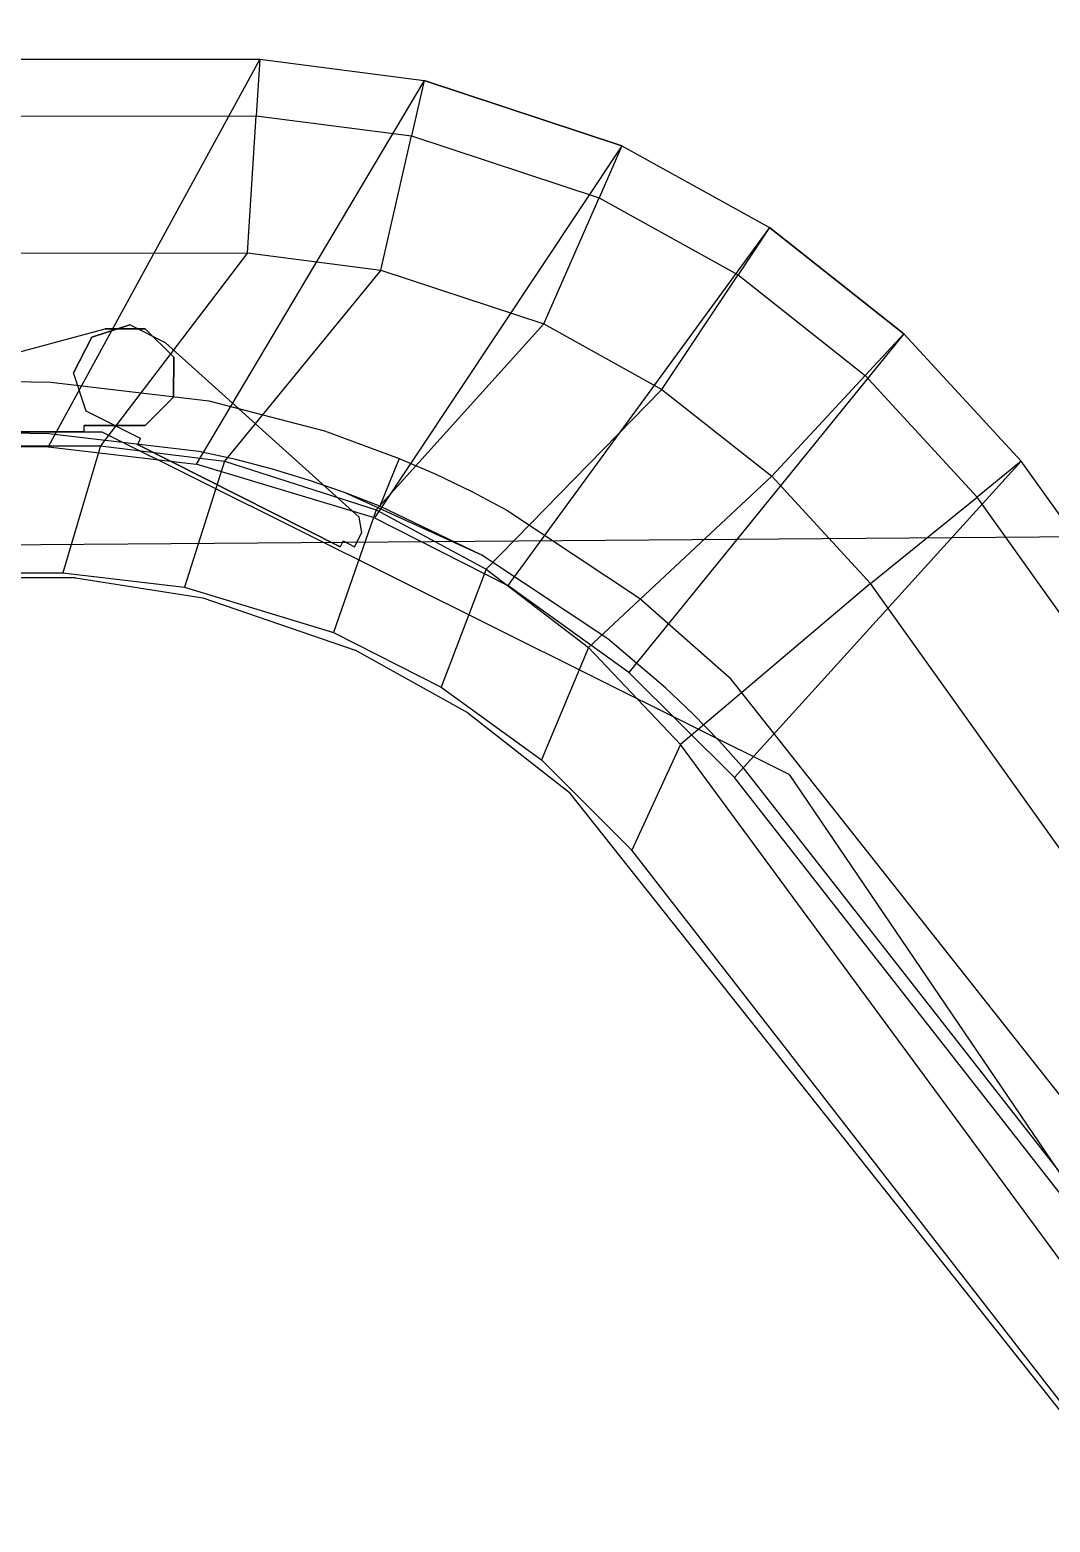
# Model space of a CAD drawing. Extents: x 11992 to 29481, y -6727 to 6811.
# Drawn here: x 19272.5 to 19351.5, y -3013.7 to -2898.2 of the extents above; entities that cross this region are included whole.
import ezdxf

# ---------------------------------------------------------------- set-up
doc = ezdxf.new("R2010")
doc.units = 0
doc.header["$MEASUREMENT"] = 0
doc.layers.get('0').update_dxf_attribs({"color": 8, "linetype": 'CONTINUOUS'})
doc.layers.add('zoylight 5回路', color=4, linetype='CONTINUOUS')

msp = doc.modelspace()

# ---------------------------------------------------------------- linework, layer by layer
for p, q in [((19290.31, -2900.44, -621.44), (18952.58, -2900.99, -621.44)), ((18952.58, -2900.99, -636.44), (19290.31, -2900.44, -636.44)), ((19290.31, -2900.44, -1059.44), (18952.58, -2900.99, -1059.44)), ((18952.58, -2900.99, -1074.44), (19290.31, -2900.44, -1074.44)), ((19290.31, -2900.44, -1497.44), (18952.58, -2900.99, -1497.44)), ((18952.58, -2900.99, -1512.44), (19290.31, -2900.44, -1512.44)), ((19290.31, -2900.44, -1935.44), (18952.58, -2900.99, -1935.44)), ((18952.58, -2900.99, -1950.44), (19290.31, -2900.44, -1950.44)), ((19290.31, -2900.44, -621.44), (19273.93, -2930.47, -621.44)), ((19290.31, -2900.44, -1059.44), (19273.93, -2930.47, -1059.44)), ((19290.31, -2900.44, -1497.44), (19273.93, -2930.47, -1497.44)), ((19290.31, -2900.44, -1935.44), (19273.93, -2930.47, -1935.44)), ((19290.31, -2900.44, -636.44), (19290.03, -2904.84, -647.04)), ((19290.31, -2900.44, -1074.44), (19290.03, -2904.84, -1085.04)), ((19290.31, -2900.44, -1512.44), (19290.03, -2904.84, -1523.04)), ((19290.31, -2900.44, -1950.44), (19290.03, -2904.84, -1961.04)), ((19290.31, -2900.44, -621.44), (19303.03, -2902.09, -621.44)), ((19290.31, -2900.44, -636.44), (19303.03, -2902.09, -636.44)), ((19290.31, -2900.44, -621.44), (19290.31, -2900.44, -636.44)), ((19290.31, -2900.44, -1059.44), (19303.03, -2902.09, -1059.44)), ((19290.31, -2900.44, -1074.44), (19303.03, -2902.09, -1074.44)), ((19290.31, -2900.44, -1059.44), (19290.31, -2900.44, -1074.44)), ((19290.31, -2900.44, -1497.44), (19303.03, -2902.09, -1497.44)), ((19290.31, -2900.44, -1512.44), (19303.03, -2902.09, -1512.44)), ((19290.31, -2900.44, -1497.44), (19290.31, -2900.44, -1512.44)), ((19290.31, -2900.44, -1935.44), (19303.03, -2902.09, -1935.44)), ((19290.31, -2900.44, -1950.44), (19303.03, -2902.09, -1950.44)), ((19290.31, -2900.44, -1935.44), (19290.31, -2900.44, -1950.44)), ((19303.03, -2902.09, -621.44), (19285.39, -2931.82, -621.44)), ((19303.03, -2902.09, -1059.44), (19285.39, -2931.82, -1059.44)), ((19303.03, -2902.09, -1497.44), (19285.39, -2931.82, -1497.44)), ((19303.03, -2902.09, -1935.44), (19285.39, -2931.82, -1935.44)), ((19303.03, -2902.09, -636.44), (19302.05, -2906.39, -647.04)), ((19303.03, -2902.09, -1074.44), (19302.05, -2906.39, -1085.04)), ((19303.03, -2902.09, -1512.44), (19302.05, -2906.39, -1523.04)), ((19303.03, -2902.09, -1950.44), (19302.05, -2906.39, -1961.04)), ((19318.35, -2907.15, -621.44), (19303.03, -2902.09, -621.44)), ((19303.03, -2902.09, -636.44), (19318.35, -2907.15, -636.44)), ((19303.03, -2902.09, -621.44), (19303.03, -2902.09, -636.44)), ((19318.35, -2907.15, -1059.44), (19303.03, -2902.09, -1059.44)), ((19303.03, -2902.09, -1074.44), (19318.35, -2907.15, -1074.44)), ((19303.03, -2902.09, -1059.44), (19303.03, -2902.09, -1074.44)), ((19318.35, -2907.15, -1497.44), (19303.03, -2902.09, -1497.44)), ((19303.03, -2902.09, -1512.44), (19318.35, -2907.15, -1512.44)), ((19303.03, -2902.09, -1497.44), (19303.03, -2902.09, -1512.44)), ((19318.35, -2907.15, -1935.44), (19303.03, -2902.09, -1935.44)), ((19303.03, -2902.09, -1950.44), (19318.35, -2907.15, -1950.44)), ((19303.03, -2902.09, -1935.44), (19303.03, -2902.09, -1950.44)), ((18953.01, -2905.38, -647.04), (19290.03, -2904.84, -647.04)), ((18953.01, -2905.38, -1085.04), (19290.03, -2904.84, -1085.04)), ((18953.01, -2905.38, -1523.04), (19290.03, -2904.84, -1523.04)), ((18953.01, -2905.38, -1961.04), (19290.03, -2904.84, -1961.04)), ((19289.35, -2915.45, -651.44), (19290.03, -2904.84, -647.04)), ((19289.35, -2915.45, -1089.44), (19290.03, -2904.84, -1085.04)), ((19289.35, -2915.45, -1527.44), (19290.03, -2904.84, -1523.04)), ((19289.35, -2915.45, -1965.44), (19290.03, -2904.84, -1961.04)), ((19290.03, -2904.84, -647.04), (19302.05, -2906.39, -647.04)), ((19290.03, -2904.84, -1085.04), (19302.05, -2906.39, -1085.04)), ((19290.03, -2904.84, -1523.04), (19302.05, -2906.39, -1523.04)), ((19290.03, -2904.84, -1961.04), (19302.05, -2906.39, -1961.04)), ((19299.68, -2916.78, -651.44), (19302.05, -2906.39, -647.04)), ((19299.68, -2916.78, -1089.44), (19302.05, -2906.39, -1085.04)), ((19299.68, -2916.78, -1527.44), (19302.05, -2906.39, -1523.04)), ((19299.68, -2916.78, -1965.44), (19302.05, -2906.39, -1961.04)), ((19302.05, -2906.39, -647.04), (19316.58, -2911.19, -647.04)), ((19302.05, -2906.39, -1085.04), (19316.58, -2911.19, -1085.04)), ((19302.05, -2906.39, -1523.04), (19316.58, -2911.19, -1523.04)), ((19302.05, -2906.39, -1961.04), (19316.58, -2911.19, -1961.04)), ((19318.35, -2907.15, -621.44), (19299.2, -2935.98, -621.44)), ((19318.35, -2907.15, -1059.44), (19299.2, -2935.98, -1059.44)), ((19318.35, -2907.15, -1497.44), (19299.2, -2935.98, -1497.44)), ((19318.35, -2907.15, -1935.44), (19299.2, -2935.98, -1935.44)), ((19318.35, -2907.15, -636.44), (19316.58, -2911.19, -647.04)), ((19318.35, -2907.15, -1074.44), (19316.58, -2911.19, -1085.04)), ((19318.35, -2907.15, -1512.44), (19316.58, -2911.19, -1523.04)), ((19318.35, -2907.15, -1950.44), (19316.58, -2911.19, -1961.04)), ((19318.35, -2907.15, -621.44), (19329.78, -2913.49, -621.44)), ((19318.35, -2907.15, -636.44), (19329.78, -2913.49, -636.44)), ((19318.35, -2907.15, -621.44), (19318.35, -2907.15, -636.44)), ((19318.35, -2907.15, -1059.44), (19329.78, -2913.49, -1059.44)), ((19318.35, -2907.15, -1074.44), (19329.78, -2913.49, -1074.44)), ((19318.35, -2907.15, -1059.44), (19318.35, -2907.15, -1074.44)), ((19318.35, -2907.15, -1497.44), (19329.78, -2913.49, -1497.44)), ((19318.35, -2907.15, -1512.44), (19329.78, -2913.49, -1512.44)), ((19318.35, -2907.15, -1497.44), (19318.35, -2907.15, -1512.44)), ((19318.35, -2907.15, -1935.44), (19329.78, -2913.49, -1935.44)), ((19318.35, -2907.15, -1950.44), (19329.78, -2913.49, -1950.44)), ((19318.35, -2907.15, -1935.44), (19318.35, -2907.15, -1950.44)), ((19312.31, -2920.95, -651.44), (19316.58, -2911.19, -647.04)), ((19312.31, -2920.95, -1089.44), (19316.58, -2911.19, -1085.04)), ((19312.31, -2920.95, -1527.44), (19316.58, -2911.19, -1523.04)), ((19312.31, -2920.95, -1965.44), (19316.58, -2911.19, -1961.04)), ((19316.58, -2911.19, -647.04), (19327.34, -2917.16, -647.04)), ((19316.58, -2911.19, -1085.04), (19327.34, -2917.16, -1085.04)), ((19316.58, -2911.19, -1523.04), (19327.34, -2917.16, -1523.04)), ((19316.58, -2911.19, -1961.04), (19327.34, -2917.16, -1961.04)), ((19329.78, -2913.49, -621.44), (19309.51, -2941.2, -621.44)), ((19329.78, -2913.49, -1059.44), (19309.51, -2941.2, -1059.44)), ((19329.78, -2913.49, -1497.44), (19309.51, -2941.2, -1497.44)), ((19329.78, -2913.49, -1935.44), (19309.51, -2941.2, -1935.44)), ((19329.78, -2913.49, -636.44), (19327.34, -2917.16, -647.04)), ((19329.78, -2913.49, -1074.44), (19327.34, -2917.16, -1085.04)), ((19329.78, -2913.49, -1512.44), (19327.34, -2917.16, -1523.04)), ((19329.78, -2913.49, -1950.44), (19327.34, -2917.16, -1961.04)), ((19340.17, -2921.71, -621.44), (19329.78, -2913.49, -621.44)), ((19329.78, -2913.49, -636.44), (19340.17, -2921.71, -636.44)), ((19329.78, -2913.49, -621.44), (19329.78, -2913.49, -636.44)), ((19340.17, -2921.71, -1059.44), (19329.78, -2913.49, -1059.44)), ((19329.78, -2913.49, -1074.44), (19340.17, -2921.71, -1074.44)), ((19329.78, -2913.49, -1059.44), (19329.78, -2913.49, -1074.44)), ((19340.17, -2921.71, -1497.44), (19329.78, -2913.49, -1497.44)), ((19329.78, -2913.49, -1512.44), (19340.17, -2921.71, -1512.44)), ((19329.78, -2913.49, -1497.44), (19329.78, -2913.49, -1512.44)), ((19340.17, -2921.71, -1935.44), (19329.78, -2913.49, -1935.44)), ((19329.78, -2913.49, -1950.44), (19340.17, -2921.71, -1950.44)), ((19329.78, -2913.49, -1935.44), (19329.78, -2913.49, -1950.44)), ((18954.04, -2915.99, -651.44), (19289.35, -2915.45, -651.44)), ((18954.04, -2915.99, -1089.44), (19289.35, -2915.45, -1089.44)), ((18954.04, -2915.99, -1527.44), (19289.35, -2915.45, -1527.44)), ((18954.04, -2915.99, -1965.44), (19289.35, -2915.45, -1965.44)), ((19289.35, -2915.45, -651.44), (19277.97, -2930.38, -651.44)), ((19289.35, -2915.45, -1089.44), (19277.97, -2930.38, -1089.44)), ((19289.35, -2915.45, -1527.44), (19277.97, -2930.38, -1527.44)), ((19289.35, -2915.45, -1965.44), (19277.97, -2930.38, -1965.44)), ((19289.35, -2915.45, -651.44), (19299.68, -2916.78, -651.44)), ((19289.35, -2915.45, -1089.44), (19299.68, -2916.78, -1089.44)), ((19289.35, -2915.45, -1527.44), (19299.68, -2916.78, -1527.44)), ((19289.35, -2915.45, -1965.44), (19299.68, -2916.78, -1965.44)), ((19299.68, -2916.78, -651.44), (19287.58, -2931.59, -651.44)), ((19299.68, -2916.78, -1089.44), (19287.58, -2931.59, -1089.44)), ((19299.68, -2916.78, -1527.44), (19287.58, -2931.59, -1527.44)), ((19299.68, -2916.78, -1965.44), (19287.58, -2931.59, -1965.44)), ((19299.68, -2916.78, -651.44), (19312.31, -2920.95, -651.44)), ((19299.68, -2916.78, -1089.44), (19312.31, -2920.95, -1089.44)), ((19299.68, -2916.78, -1527.44), (19312.31, -2920.95, -1527.44)), ((19299.68, -2916.78, -1965.44), (19312.31, -2920.95, -1965.44)), ((19321.44, -2926.02, -651.44), (19327.34, -2917.16, -647.04)), ((19321.44, -2926.02, -1089.44), (19327.34, -2917.16, -1085.04)), ((19321.44, -2926.02, -1527.44), (19327.34, -2917.16, -1523.04)), ((19321.44, -2926.02, -1965.44), (19327.34, -2917.16, -1961.04)), ((19327.34, -2917.16, -647.04), (19337.18, -2924.94, -647.04)), ((19327.34, -2917.16, -1085.04), (19337.18, -2924.94, -1085.04)), ((19327.34, -2917.16, -1523.04), (19337.18, -2924.94, -1523.04)), ((19327.34, -2917.16, -1961.04), (19337.18, -2924.94, -1961.04)), ((21679.61, -2919.41, 329.57), (19099.61, -2939.41, 329.57)), ((21679.61, -2919.41, -40.43), (19099.61, -2939.41, -40.43)), ((19258.87, -2926.59, -1590.54), (19278.34, -2921.32, -1590.54)), ((19258.87, -2926.59, -1570.54), (19278.34, -2921.32, -1570.54)), ((19258.87, -2926.59, -1912.04), (19278.34, -2921.32, -1912.04)), ((19258.87, -2926.59, -1892.04), (19278.34, -2921.32, -1892.04)), ((19277.29, -2921.98, -1550.41), (19280.24, -2921.01, -1550.41)), ((19280.24, -2921.01, -1570.41), (19277.29, -2921.98, -1570.41)), ((19277.29, -2921.98, -1871.91), (19280.24, -2921.01, -1871.91)), ((19280.24, -2921.01, -1891.91), (19277.29, -2921.98, -1891.91)), ((19278.34, -2921.32, -1590.54), (19281.44, -2921.32, -1590.54)), ((19281.44, -2921.32, -1570.54), (19278.34, -2921.32, -1570.54)), ((19278.34, -2921.32, -1590.54), (19278.34, -2921.32, -1570.54)), ((19278.34, -2921.32, -1912.04), (19281.44, -2921.32, -1912.04)), ((19281.44, -2921.32, -1892.04), (19278.34, -2921.32, -1892.04)), ((19278.34, -2921.32, -1912.04), (19278.34, -2921.32, -1892.04)), ((19283.01, -2922.41, -1550.41), (19280.24, -2921.01, -1550.41)), ((19283.01, -2922.41, -1570.41), (19280.24, -2921.01, -1570.41)), ((19280.24, -2921.01, -1550.41), (19280.24, -2921.01, -1570.41)), ((19283.01, -2922.41, -1871.91), (19280.24, -2921.01, -1871.91)), ((19283.01, -2922.41, -1891.91), (19280.24, -2921.01, -1891.91)), ((19280.24, -2921.01, -1871.91), (19280.24, -2921.01, -1891.91)), ((19283.64, -2923.52, -1590.54), (19281.44, -2921.32, -1590.54)), ((19283.64, -2923.52, -1570.54), (19281.44, -2921.32, -1570.54)), ((19281.44, -2921.32, -1590.54), (19281.44, -2921.32, -1570.54)), ((19283.64, -2923.52, -1912.04), (19281.44, -2921.32, -1912.04)), ((19283.64, -2923.52, -1892.04), (19281.44, -2921.32, -1892.04)), ((19281.44, -2921.32, -1912.04), (19281.44, -2921.32, -1892.04)), ((19312.31, -2920.95, -651.44), (19299.33, -2935.35, -651.44)), ((19312.31, -2920.95, -1089.44), (19299.33, -2935.35, -1089.44)), ((19312.31, -2920.95, -1527.44), (19299.33, -2935.35, -1527.44)), ((19312.31, -2920.95, -1965.44), (19299.33, -2935.35, -1965.44)), ((19312.31, -2920.95, -651.44), (19321.44, -2926.02, -651.44)), ((19312.31, -2920.95, -1089.44), (19321.44, -2926.02, -1089.44)), ((19312.31, -2920.95, -1527.44), (19321.44, -2926.02, -1527.44)), ((19312.31, -2920.95, -1965.44), (19321.44, -2926.02, -1965.44)), ((19277.29, -2921.98, -1550.41), (19275.89, -2924.75, -1550.41)), ((19275.89, -2924.75, -1570.41), (19277.29, -2921.98, -1570.41)), ((19277.29, -2921.98, -1871.91), (19275.89, -2924.75, -1871.91)), ((19275.89, -2924.75, -1891.91), (19277.29, -2921.98, -1891.91)), ((19277.29, -2921.98, -1550.41), (19277.29, -2921.98, -1570.41)), ((19277.29, -2921.98, -1871.91), (19277.29, -2921.98, -1891.91)), ((19297.99, -2935.92, -1550.41), (19283.01, -2922.41, -1550.41)), ((19283.01, -2922.41, -1570.41), (19297.99, -2935.92, -1570.41)), ((19283.01, -2922.41, -1550.41), (19283.01, -2922.41, -1570.41)), ((19297.99, -2935.92, -1871.91), (19283.01, -2922.41, -1871.91)), ((19283.01, -2922.41, -1891.91), (19297.99, -2935.92, -1891.91)), ((19283.01, -2922.41, -1871.91), (19283.01, -2922.41, -1891.91)), ((19340.17, -2921.71, -621.44), (19318.87, -2947.95, -621.44)), ((19340.17, -2921.71, -1059.44), (19318.87, -2947.95, -1059.44)), ((19340.17, -2921.71, -1497.44), (19318.87, -2947.95, -1497.44)), ((19340.17, -2921.71, -1935.44), (19318.87, -2947.95, -1935.44)), ((19340.17, -2921.71, -636.44), (19337.18, -2924.94, -647.04)), ((19340.17, -2921.71, -1074.44), (19337.18, -2924.94, -1085.04)), ((19340.17, -2921.71, -1512.44), (19337.18, -2924.94, -1523.04)), ((19340.17, -2921.71, -1950.44), (19337.18, -2924.94, -1961.04)), ((19340.17, -2921.71, -621.44), (19349.27, -2931.59, -621.44)), ((19340.17, -2921.71, -636.44), (19349.27, -2931.59, -636.44)), ((19340.17, -2921.71, -621.44), (19340.17, -2921.71, -636.44)), ((19340.17, -2921.71, -1059.44), (19349.27, -2931.59, -1059.44)), ((19340.17, -2921.71, -1074.44), (19349.27, -2931.59, -1074.44)), ((19340.17, -2921.71, -1059.44), (19340.17, -2921.71, -1074.44)), ((19340.17, -2921.71, -1497.44), (19349.27, -2931.59, -1497.44)), ((19340.17, -2921.71, -1512.44), (19349.27, -2931.59, -1512.44)), ((19340.17, -2921.71, -1497.44), (19340.17, -2921.71, -1512.44)), ((19340.17, -2921.71, -1935.44), (19349.27, -2931.59, -1935.44)), ((19340.17, -2921.71, -1950.44), (19349.27, -2931.59, -1950.44)), ((19340.17, -2921.71, -1935.44), (19340.17, -2921.71, -1950.44)), ((19283.64, -2923.52, -1590.54), (19283.63, -2926.63, -1590.54)), ((19283.63, -2926.63, -1570.54), (19283.64, -2923.52, -1570.54)), ((19283.64, -2923.52, -1912.04), (19283.63, -2926.63, -1912.04)), ((19283.63, -2926.63, -1892.04), (19283.64, -2923.52, -1892.04)), ((19283.64, -2923.52, -1590.54), (19283.64, -2923.52, -1570.54)), ((19283.64, -2923.52, -1912.04), (19283.64, -2923.52, -1892.04)), ((19276.86, -2927.7, -1550.41), (19275.89, -2924.75, -1550.41)), ((19276.86, -2927.7, -1570.41), (19275.89, -2924.75, -1570.41)), ((19275.89, -2924.75, -1550.41), (19275.89, -2924.75, -1570.41)), ((19276.86, -2927.7, -1871.91), (19275.89, -2924.75, -1871.91)), ((19276.86, -2927.7, -1891.91), (19275.89, -2924.75, -1891.91)), ((19275.89, -2924.75, -1871.91), (19275.89, -2924.75, -1891.91)), ((19329.94, -2932.74, -651.44), (19337.18, -2924.94, -647.04)), ((19329.94, -2932.74, -1089.44), (19337.18, -2924.94, -1085.04)), ((19329.94, -2932.74, -1527.44), (19337.18, -2924.94, -1523.04)), ((19329.94, -2932.74, -1965.44), (19337.18, -2924.94, -1961.04)), ((19337.18, -2924.94, -647.04), (19345.85, -2934.37, -647.04)), ((19337.18, -2924.94, -1085.04), (19345.85, -2934.37, -1085.04)), ((19337.18, -2924.94, -1523.04), (19345.85, -2934.37, -1523.04)), ((19337.18, -2924.94, -1961.04), (19345.85, -2934.37, -1961.04)), ((19271.08, -2925.41, -502.43), (19274.12, -2925.47, -502.43)), ((19271.08, -2925.41, -506.43), (19274.12, -2925.47, -506.43)), ((19271.08, -2925.41, -940.43), (19274.12, -2925.47, -940.43)), ((19271.08, -2925.41, -944.43), (19274.12, -2925.47, -944.43)), ((19271.08, -2925.41, -1378.43), (19274.12, -2925.47, -1378.43)), ((19271.08, -2925.41, -1382.43), (19274.12, -2925.47, -1382.43)), ((19274.12, -2925.47, -502.43), (19274.12, -2925.47, -506.43)), ((19274.12, -2925.47, -502.43), (19286.37, -2926.91, -502.43)), ((19274.12, -2925.47, -506.43), (19286.37, -2926.91, -506.43)), ((19274.12, -2925.47, -940.43), (19274.12, -2925.47, -944.43)), ((19274.12, -2925.47, -940.43), (19286.37, -2926.91, -940.43)), ((19274.12, -2925.47, -944.43), (19286.37, -2926.91, -944.43)), ((19274.12, -2925.47, -1378.43), (19274.12, -2925.47, -1382.43)), ((19274.12, -2925.47, -1378.43), (19286.37, -2926.91, -1378.43)), ((19274.12, -2925.47, -1382.43), (19286.37, -2926.91, -1382.43)), ((19321.44, -2926.02, -651.44), (19307.83, -2939.93, -651.44)), ((19321.44, -2926.02, -1089.44), (19307.83, -2939.93, -1089.44)), ((19321.44, -2926.02, -1527.44), (19307.83, -2939.93, -1527.44)), ((19321.44, -2926.02, -1965.44), (19307.83, -2939.93, -1965.44)), ((19321.44, -2926.02, -651.44), (19329.94, -2932.74, -651.44)), ((19321.44, -2926.02, -1089.44), (19329.94, -2932.74, -1089.44)), ((19321.44, -2926.02, -1527.44), (19329.94, -2932.74, -1527.44)), ((19321.44, -2926.02, -1965.44), (19329.94, -2932.74, -1965.44)), ((19281.44, -2928.82, -1590.54), (19283.63, -2926.63, -1590.54)), ((19281.44, -2928.82, -1570.54), (19283.63, -2926.63, -1570.54)), ((19281.44, -2928.82, -1912.04), (19283.63, -2926.63, -1912.04)), ((19281.44, -2928.82, -1892.04), (19283.63, -2926.63, -1892.04)), ((19283.63, -2926.63, -1590.54), (19283.63, -2926.63, -1570.54)), ((19283.63, -2926.63, -1912.04), (19283.63, -2926.63, -1892.04)), ((19286.37, -2926.91, -502.43), (19286.37, -2926.91, -506.43)), ((19286.37, -2926.91, -502.43), (19295.32, -2929.23, -502.43)), ((19286.37, -2926.91, -506.43), (19295.32, -2929.23, -506.43)), ((19286.37, -2926.91, -940.43), (19286.37, -2926.91, -944.43)), ((19286.37, -2926.91, -940.43), (19295.32, -2929.23, -940.43)), ((19286.37, -2926.91, -944.43), (19295.32, -2929.23, -944.43)), ((19286.37, -2926.91, -1378.43), (19286.37, -2926.91, -1382.43)), ((19286.37, -2926.91, -1378.43), (19295.32, -2929.23, -1378.43)), ((19286.37, -2926.91, -1382.43), (19295.32, -2929.23, -1382.43)), ((19281.07, -2929.83, -1550.41), (19276.86, -2927.7, -1550.41)), ((19281.07, -2929.83, -1570.41), (19276.86, -2927.7, -1570.41)), ((19276.86, -2927.7, -1550.41), (19276.86, -2927.7, -1570.41)), ((19281.07, -2929.83, -1871.91), (19276.86, -2927.7, -1871.91)), ((19281.07, -2929.83, -1891.91), (19276.86, -2927.7, -1891.91)), ((19276.86, -2927.7, -1871.91), (19276.86, -2927.7, -1891.91)), ((19278.11, -2929.33, -1527.86), (18971.58, -2929.33, -1527.86)), ((19278.11, -2929.33, -1934.86), (18971.58, -2929.33, -1934.86)), ((19276.71, -2929.31, -1590.54), (19259.14, -2929.29, -1590.54)), ((19259.14, -2929.29, -1570.54), (19276.71, -2929.31, -1570.54)), ((19276.71, -2929.31, -1912.04), (19259.14, -2929.29, -1912.04)), ((19259.14, -2929.29, -1892.04), (19276.71, -2929.31, -1892.04)), ((19273.97, -2929.47, -502.43), (19271.04, -2929.41, -502.43)), ((19273.97, -2929.47, -506.43), (19271.04, -2929.41, -506.43)), ((19273.97, -2929.47, -940.43), (19271.04, -2929.41, -940.43)), ((19273.97, -2929.47, -944.43), (19271.04, -2929.41, -944.43)), ((19273.97, -2929.47, -1378.43), (19271.04, -2929.41, -1378.43)), ((19273.97, -2929.47, -1382.43), (19271.04, -2929.41, -1382.43)), ((19273.97, -2929.47, -502.43), (19273.97, -2929.47, -506.43)), ((19285.59, -2930.84, -502.43), (19273.97, -2929.47, -502.43)), ((19285.59, -2930.84, -506.43), (19273.97, -2929.47, -506.43)), ((19273.97, -2929.47, -940.43), (19273.97, -2929.47, -944.43)), ((19285.59, -2930.84, -940.43), (19273.97, -2929.47, -940.43)), ((19285.59, -2930.84, -944.43), (19273.97, -2929.47, -944.43)), ((19273.97, -2929.47, -1378.43), (19273.97, -2929.47, -1382.43)), ((19285.59, -2930.84, -1378.43), (19273.97, -2929.47, -1378.43)), ((19285.59, -2930.84, -1382.43), (19273.97, -2929.47, -1382.43)), ((19276.71, -2929.31, -1590.54), (19276.71, -2928.81, -1590.54)), ((19276.71, -2928.81, -1590.54), (19281.44, -2928.82, -1590.54)), ((19276.71, -2929.31, -1570.54), (19276.71, -2928.81, -1570.54)), ((19281.44, -2928.82, -1570.54), (19276.71, -2928.81, -1570.54)), ((19276.71, -2928.81, -1590.54), (19276.71, -2928.81, -1570.54)), ((19276.71, -2929.31, -1912.04), (19276.71, -2928.81, -1912.04)), ((19276.71, -2928.81, -1912.04), (19281.44, -2928.82, -1912.04)), ((19276.71, -2929.31, -1892.04), (19276.71, -2928.81, -1892.04)), ((19281.44, -2928.82, -1892.04), (19276.71, -2928.81, -1892.04)), ((19276.71, -2928.81, -1912.04), (19276.71, -2928.81, -1892.04)), ((19276.71, -2929.31, -1590.54), (19276.71, -2929.31, -1570.54)), ((19276.71, -2929.31, -1912.04), (19276.71, -2929.31, -1892.04)), ((19278.11, -2929.33, -1527.86), (19278.11, -2929.33, -1934.86)), ((19331.3, -2955.84, -1527.86), (19278.11, -2929.33, -1527.86)), ((19331.3, -2955.84, -1934.86), (19278.11, -2929.33, -1934.86)), ((19281.44, -2928.82, -1590.54), (19281.44, -2928.82, -1570.54)), ((19281.44, -2928.82, -1912.04), (19281.44, -2928.82, -1892.04)), ((19295.32, -2929.23, -502.43), (19295.32, -2929.23, -506.43)), ((19295.32, -2929.23, -502.43), (19301.11, -2931.36, -502.43)), ((19295.32, -2929.23, -506.43), (19301.11, -2931.36, -506.43)), ((19295.32, -2929.23, -940.43), (19295.32, -2929.23, -944.43)), ((19295.32, -2929.23, -940.43), (19301.11, -2931.36, -940.43)), ((19295.32, -2929.23, -944.43), (19301.11, -2931.36, -944.43)), ((19295.32, -2929.23, -1378.43), (19295.32, -2929.23, -1382.43)), ((19295.32, -2929.23, -1378.43), (19301.11, -2931.36, -1378.43)), ((19295.32, -2929.23, -1382.43), (19301.11, -2931.36, -1382.43)), ((18965.81, -2930.87, -651.44), (19277.97, -2930.38, -651.44)), ((18965.81, -2930.87, -1089.44), (19277.97, -2930.38, -1089.44)), ((18965.81, -2930.87, -1527.44), (19277.97, -2930.38, -1527.44)), ((18965.81, -2930.87, -1965.44), (19277.97, -2930.38, -1965.44)), ((19273.93, -2930.47, -621.44), (18969.56, -2930.92, -621.44)), ((19273.93, -2930.47, -621.44), (18969.56, -2930.92, -621.44)), ((19273.93, -2930.47, -1059.44), (18969.56, -2930.92, -1059.44)), ((19273.93, -2930.47, -1059.44), (18969.56, -2930.92, -1059.44)), ((19273.93, -2930.47, -1497.44), (18969.56, -2930.92, -1497.44)), ((19273.93, -2930.47, -1497.44), (18969.56, -2930.92, -1497.44)), ((19273.93, -2930.47, -1935.44), (18969.56, -2930.92, -1935.44)), ((19273.93, -2930.47, -1935.44), (18969.56, -2930.92, -1935.44)), ((19273.93, -2930.47, -621.44), (19285.39, -2931.82, -621.44)), ((19273.93, -2930.47, -621.44), (19285.39, -2931.82, -621.44)), ((19273.93, -2930.47, -1059.44), (19285.39, -2931.82, -1059.44)), ((19273.93, -2930.47, -1059.44), (19285.39, -2931.82, -1059.44)), ((19273.93, -2930.47, -1497.44), (19285.39, -2931.82, -1497.44)), ((19273.93, -2930.47, -1497.44), (19285.39, -2931.82, -1497.44)), ((19273.93, -2930.47, -1935.44), (19285.39, -2931.82, -1935.44)), ((19273.93, -2930.47, -1935.44), (19285.39, -2931.82, -1935.44)), ((19277.97, -2930.38, -651.44), (19275.05, -2940.22, -634.44)), ((19277.97, -2930.38, -1089.44), (19275.05, -2940.22, -1072.44)), ((19277.97, -2930.38, -1527.44), (19275.05, -2940.22, -1510.44)), ((19277.97, -2930.38, -1965.44), (19275.05, -2940.22, -1948.44)), ((19277.97, -2930.38, -651.44), (19287.58, -2931.59, -651.44)), ((19277.97, -2930.38, -1089.44), (19287.58, -2931.59, -1089.44)), ((19277.97, -2930.38, -1527.44), (19287.58, -2931.59, -1527.44)), ((19277.97, -2930.38, -1965.44), (19287.58, -2931.59, -1965.44)), ((19280.84, -2930.28, -1550.41), (19281.07, -2929.83, -1550.41)), ((19281.07, -2929.83, -1570.41), (19280.84, -2930.28, -1570.41)), ((19280.84, -2930.28, -1871.91), (19281.07, -2929.83, -1871.91)), ((19281.07, -2929.83, -1891.91), (19280.84, -2930.28, -1891.91)), ((19280.84, -2930.28, -1550.41), (19296.53, -2938.21, -1550.41)), ((19296.53, -2938.21, -1570.41), (19280.84, -2930.28, -1570.41)), ((19280.84, -2930.28, -1550.41), (19280.84, -2930.28, -1570.41)), ((19280.84, -2930.28, -1871.91), (19296.53, -2938.21, -1871.91)), ((19296.53, -2938.21, -1891.91), (19280.84, -2930.28, -1891.91)), ((19280.84, -2930.28, -1871.91), (19280.84, -2930.28, -1891.91)), ((19281.07, -2929.83, -1550.41), (19281.07, -2929.83, -1570.41)), ((19281.07, -2929.83, -1871.91), (19281.07, -2929.83, -1891.91)), ((19287.58, -2931.59, -651.44), (19284.49, -2941.34, -634.44)), ((19287.58, -2931.59, -1089.44), (19284.49, -2941.34, -1072.44)), ((19287.58, -2931.59, -1527.44), (19284.49, -2941.34, -1510.44)), ((19287.58, -2931.59, -1965.44), (19284.49, -2941.34, -1948.44)), ((19299.2, -2935.98, -621.44), (19285.39, -2931.82, -621.44)), ((19299.2, -2935.98, -1059.44), (19285.39, -2931.82, -1059.44)), ((19299.2, -2935.98, -1497.44), (19285.39, -2931.82, -1497.44)), ((19299.2, -2935.98, -1935.44), (19285.39, -2931.82, -1935.44)), ((19299.2, -2935.98, -1935.44), (19285.39, -2931.82, -1935.44)), ((19299.2, -2935.98, -621.44), (19285.39, -2931.82, -621.44)), ((19299.2, -2935.98, -1059.44), (19285.39, -2931.82, -1059.44)), ((19299.2, -2935.98, -1497.44), (19285.39, -2931.82, -1497.44)), ((19285.59, -2930.84, -502.43), (19285.59, -2930.84, -506.43)), ((19288.45, -2931.46, -502.43), (19285.59, -2930.84, -502.43)), ((19288.45, -2931.46, -506.43), (19285.59, -2930.84, -506.43)), ((19285.59, -2930.84, -940.43), (19285.59, -2930.84, -944.43)), ((19288.45, -2931.46, -940.43), (19285.59, -2930.84, -940.43)), ((19288.45, -2931.46, -944.43), (19285.59, -2930.84, -944.43)), ((19285.59, -2930.84, -1378.43), (19285.59, -2930.84, -1382.43)), ((19288.45, -2931.46, -1378.43), (19285.59, -2930.84, -1378.43)), ((19288.45, -2931.46, -1382.43), (19285.59, -2930.84, -1382.43)), ((19287.58, -2931.59, -651.44), (19299.33, -2935.35, -651.44)), ((19287.58, -2931.59, -1089.44), (19299.33, -2935.35, -1089.44)), ((19287.58, -2931.59, -1527.44), (19299.33, -2935.35, -1527.44)), ((19287.58, -2931.59, -1965.44), (19299.33, -2935.35, -1965.44)), ((19291.28, -2932.2, -502.43), (19288.45, -2931.46, -502.43)), ((19291.28, -2932.2, -506.43), (19288.45, -2931.46, -506.43)), ((19291.28, -2932.2, -940.43), (19288.45, -2931.46, -940.43)), ((19291.28, -2932.2, -944.43), (19288.45, -2931.46, -944.43)), ((19291.28, -2932.2, -1378.43), (19288.45, -2931.46, -1378.43)), ((19291.28, -2932.2, -1382.43), (19288.45, -2931.46, -1382.43)), ((19301.11, -2931.36, -506.43), (19299.59, -2935.06, -506.43)), ((19301.11, -2931.36, -944.43), (19299.59, -2935.06, -944.43)), ((19301.11, -2931.36, -1382.43), (19299.59, -2935.06, -1382.43)), ((19301.11, -2931.36, -502.43), (19301.11, -2931.36, -506.43)), ((19301.11, -2931.36, -502.43), (19303.94, -2932.59, -502.43)), ((19301.11, -2931.36, -506.43), (19303.94, -2932.59, -506.43)), ((19301.11, -2931.36, -940.43), (19301.11, -2931.36, -944.43)), ((19301.11, -2931.36, -940.43), (19303.94, -2932.59, -940.43)), ((19301.11, -2931.36, -944.43), (19303.94, -2932.59, -944.43)), ((19301.11, -2931.36, -1378.43), (19301.11, -2931.36, -1382.43)), ((19301.11, -2931.36, -1378.43), (19303.94, -2932.59, -1378.43)), ((19301.11, -2931.36, -1382.43), (19303.94, -2932.59, -1382.43)), ((19349.27, -2931.59, -621.44), (19327.07, -2956.08, -621.44)), ((19349.27, -2931.59, -1059.44), (19327.07, -2956.08, -1059.44)), ((19349.27, -2931.59, -1497.44), (19327.07, -2956.08, -1497.44)), ((19349.27, -2931.59, -1935.44), (19327.07, -2956.08, -1935.44)), ((19349.27, -2931.59, -636.44), (19345.85, -2934.37, -647.04)), ((19349.27, -2931.59, -1074.44), (19345.85, -2934.37, -1085.04)), ((19349.27, -2931.59, -1512.44), (19345.85, -2934.37, -1523.04)), ((19349.27, -2931.59, -1950.44), (19345.85, -2934.37, -1961.04)), ((19422.38, -3034.06, -621.44), (19349.27, -2931.59, -621.44)), ((19422.38, -3034.06, -636.44), (19349.27, -2931.59, -636.44)), ((19349.27, -2931.59, -621.44), (19349.27, -2931.59, -636.44)), ((19422.38, -3034.06, -1059.44), (19349.27, -2931.59, -1059.44)), ((19422.38, -3034.06, -1074.44), (19349.27, -2931.59, -1074.44)), ((19349.27, -2931.59, -1059.44), (19349.27, -2931.59, -1074.44)), ((19422.38, -3034.06, -1497.44), (19349.27, -2931.59, -1497.44)), ((19422.38, -3034.06, -1512.44), (19349.27, -2931.59, -1512.44)), ((19349.27, -2931.59, -1497.44), (19349.27, -2931.59, -1512.44)), ((19422.38, -3034.06, -1935.44), (19349.27, -2931.59, -1935.44)), ((19422.38, -3034.06, -1950.44), (19349.27, -2931.59, -1950.44)), ((19349.27, -2931.59, -1935.44), (19349.27, -2931.59, -1950.44)), ((19294.09, -2933.04, -502.43), (19291.28, -2932.2, -502.43)), ((19294.09, -2933.04, -506.43), (19291.28, -2932.2, -506.43)), ((19294.09, -2933.04, -940.43), (19291.28, -2932.2, -940.43)), ((19294.09, -2933.04, -944.43), (19291.28, -2932.2, -944.43)), ((19294.09, -2933.04, -1378.43), (19291.28, -2932.2, -1378.43)), ((19294.09, -2933.04, -1382.43), (19291.28, -2932.2, -1382.43)), ((19303.94, -2932.59, -502.43), (19306.72, -2933.93, -502.43)), ((19303.94, -2932.59, -506.43), (19306.72, -2933.93, -506.43)), ((19303.94, -2932.59, -940.43), (19306.72, -2933.93, -940.43)), ((19303.94, -2932.59, -944.43), (19306.72, -2933.93, -944.43)), ((19303.94, -2932.59, -1378.43), (19306.72, -2933.93, -1378.43)), ((19303.94, -2932.59, -1382.43), (19306.72, -2933.93, -1382.43)), ((19329.94, -2932.74, -651.44), (19315.75, -2946, -651.44)), ((19329.94, -2932.74, -1089.44), (19315.75, -2946, -1089.44)), ((19329.94, -2932.74, -1527.44), (19315.75, -2946, -1527.44)), ((19329.94, -2932.74, -1965.44), (19315.75, -2946, -1965.44)), ((19329.94, -2932.74, -651.44), (19337.6, -2941.06, -651.44)), ((19329.94, -2932.74, -1089.44), (19337.6, -2941.06, -1089.44)), ((19329.94, -2932.74, -1527.44), (19337.6, -2941.06, -1527.44)), ((19329.94, -2932.74, -1965.44), (19337.6, -2941.06, -1965.44)), ((19296.86, -2934, -502.43), (19294.09, -2933.04, -502.43)), ((19296.86, -2934, -506.43), (19294.09, -2933.04, -506.43)), ((19296.86, -2934, -940.43), (19294.09, -2933.04, -940.43)), ((19296.86, -2934, -944.43), (19294.09, -2933.04, -944.43)), ((19296.86, -2934, -1378.43), (19294.09, -2933.04, -1378.43)), ((19296.86, -2934, -1382.43), (19294.09, -2933.04, -1382.43)), ((19296.86, -2934, -502.43), (19296.86, -2934, -506.43)), ((19307.5, -2938.87, -502.43), (19296.86, -2934, -502.43)), ((19299.59, -2935.06, -506.43), (19296.86, -2934, -506.43)), ((19296.86, -2934, -940.43), (19296.86, -2934, -944.43)), ((19307.5, -2938.87, -940.43), (19296.86, -2934, -940.43)), ((19299.59, -2935.06, -944.43), (19296.86, -2934, -944.43)), ((19296.86, -2934, -1378.43), (19296.86, -2934, -1382.43)), ((19307.5, -2938.87, -1378.43), (19296.86, -2934, -1378.43)), ((19299.59, -2935.06, -1382.43), (19296.86, -2934, -1382.43)), ((19306.72, -2933.93, -502.43), (19309.44, -2935.37, -502.43)), ((19306.72, -2933.93, -506.43), (19309.44, -2935.37, -506.43)), ((19306.72, -2933.93, -940.43), (19309.44, -2935.37, -940.43)), ((19306.72, -2933.93, -944.43), (19309.44, -2935.37, -944.43)), ((19306.72, -2933.93, -1378.43), (19309.44, -2935.37, -1378.43)), ((19306.72, -2933.93, -1382.43), (19309.44, -2935.37, -1382.43)), ((19307.5, -2938.87, -506.43), (19299.59, -2935.06, -506.43)), ((19307.5, -2938.87, -944.43), (19299.59, -2935.06, -944.43)), ((19307.5, -2938.87, -1382.43), (19299.59, -2935.06, -1382.43)), ((19337.6, -2941.06, -651.44), (19345.85, -2934.37, -647.04)), ((19337.6, -2941.06, -1089.44), (19345.85, -2934.37, -1085.04)), ((19337.6, -2941.06, -1527.44), (19345.85, -2934.37, -1523.04)), ((19337.6, -2941.06, -1965.44), (19345.85, -2934.37, -1961.04)), ((19418.5, -3036.19, -647.04), (19345.85, -2934.37, -647.04)), ((19418.5, -3036.19, -1085.04), (19345.85, -2934.37, -1085.04)), ((19418.5, -3036.19, -1523.04), (19345.85, -2934.37, -1523.04)), ((19418.5, -3036.19, -1961.04), (19345.85, -2934.37, -1961.04)), ((19299.33, -2935.35, -651.44), (19296.02, -2944.84, -634.44)), ((19299.33, -2935.35, -1089.44), (19296.02, -2944.84, -1072.44)), ((19299.33, -2935.35, -1527.44), (19296.02, -2944.84, -1510.44)), ((19299.33, -2935.35, -1965.44), (19296.02, -2944.84, -1948.44)), ((19298.21, -2937.11, -1550.41), (19297.99, -2935.92, -1550.41)), ((19298.21, -2937.11, -1570.41), (19297.99, -2935.92, -1570.41)), ((19297.99, -2935.92, -1550.41), (19297.99, -2935.92, -1570.41)), ((19298.21, -2937.11, -1871.91), (19297.99, -2935.92, -1871.91)), ((19298.21, -2937.11, -1891.91), (19297.99, -2935.92, -1891.91)), ((19297.99, -2935.92, -1871.91), (19297.99, -2935.92, -1891.91)), ((19299.2, -2935.98, -621.44), (19309.51, -2941.2, -621.44)), ((19299.2, -2935.98, -621.44), (19309.51, -2941.2, -621.44)), ((19299.2, -2935.98, -1059.44), (19309.51, -2941.2, -1059.44)), ((19299.2, -2935.98, -1059.44), (19309.51, -2941.2, -1059.44)), ((19299.2, -2935.98, -1497.44), (19309.51, -2941.2, -1497.44)), ((19299.2, -2935.98, -1497.44), (19309.51, -2941.2, -1497.44)), ((19299.2, -2935.98, -1935.44), (19309.51, -2941.2, -1935.44)), ((19299.2, -2935.98, -1935.44), (19309.51, -2941.2, -1935.44)), ((19299.33, -2935.35, -651.44), (19307.83, -2939.93, -651.44)), ((19299.33, -2935.35, -1089.44), (19307.83, -2939.93, -1089.44)), ((19299.33, -2935.35, -1527.44), (19307.83, -2939.93, -1527.44)), ((19299.33, -2935.35, -1965.44), (19307.83, -2939.93, -1965.44)), ((19309.44, -2935.37, -502.43), (19309.44, -2935.37, -506.43)), ((19309.44, -2935.37, -502.43), (19319.71, -2942.19, -502.43)), ((19309.44, -2935.37, -506.43), (19319.71, -2942.19, -506.43)), ((19309.44, -2935.37, -940.43), (19309.44, -2935.37, -944.43)), ((19309.44, -2935.37, -940.43), (19319.71, -2942.19, -940.43)), ((19309.44, -2935.37, -944.43), (19319.71, -2942.19, -944.43)), ((19309.44, -2935.37, -1378.43), (19309.44, -2935.37, -1382.43)), ((19309.44, -2935.37, -1378.43), (19319.71, -2942.19, -1378.43)), ((19309.44, -2935.37, -1382.43), (19319.71, -2942.19, -1382.43)), ((19297.65, -2938.22, -1550.41), (19298.21, -2937.11, -1550.41)), ((19297.65, -2938.22, -1570.41), (19298.21, -2937.11, -1570.41)), ((19297.65, -2938.22, -1871.91), (19298.21, -2937.11, -1871.91)), ((19297.65, -2938.22, -1891.91), (19298.21, -2937.11, -1891.91)), ((19298.21, -2937.11, -1550.41), (19298.21, -2937.11, -1570.41)), ((19298.21, -2937.11, -1871.91), (19298.21, -2937.11, -1891.91)), ((19296.76, -2937.76, -1550.41), (19296.53, -2938.21, -1550.41)), ((19296.76, -2937.76, -1570.41), (19296.53, -2938.21, -1570.41)), ((19296.76, -2937.76, -1871.91), (19296.53, -2938.21, -1871.91)), ((19296.76, -2937.76, -1891.91), (19296.53, -2938.21, -1891.91)), ((19296.53, -2938.21, -1550.41), (19296.53, -2938.21, -1570.41)), ((19296.53, -2938.21, -1871.91), (19296.53, -2938.21, -1891.91)), ((19296.76, -2937.76, -1550.41), (19297.65, -2938.22, -1550.41)), ((19296.76, -2937.76, -1570.41), (19297.65, -2938.22, -1570.41)), ((19296.76, -2937.76, -1550.41), (19296.76, -2937.76, -1570.41)), ((19296.76, -2937.76, -1871.91), (19297.65, -2938.22, -1871.91)), ((19296.76, -2937.76, -1891.91), (19297.65, -2938.22, -1891.91)), ((19296.76, -2937.76, -1871.91), (19296.76, -2937.76, -1891.91)), ((19297.65, -2938.22, -1550.41), (19297.65, -2938.22, -1570.41)), ((19297.65, -2938.22, -1871.91), (19297.65, -2938.22, -1891.91)), ((19307.83, -2939.93, -651.44), (19304.35, -2949.09, -634.44)), ((19307.83, -2939.93, -1089.44), (19304.35, -2949.09, -1072.44)), ((19307.83, -2939.93, -1527.44), (19304.35, -2949.09, -1510.44)), ((19307.83, -2939.93, -1965.44), (19304.35, -2949.09, -1948.44)), ((19307.5, -2938.87, -502.43), (19307.5, -2938.87, -506.43)), ((19317.25, -2945.34, -502.43), (19307.5, -2938.87, -502.43)), ((19317.25, -2945.34, -506.43), (19307.5, -2938.87, -506.43)), ((19307.5, -2938.87, -940.43), (19307.5, -2938.87, -944.43)), ((19317.25, -2945.34, -940.43), (19307.5, -2938.87, -940.43)), ((19317.25, -2945.34, -944.43), (19307.5, -2938.87, -944.43)), ((19307.5, -2938.87, -1378.43), (19307.5, -2938.87, -1382.43)), ((19317.25, -2945.34, -1378.43), (19307.5, -2938.87, -1378.43)), ((19317.25, -2945.34, -1382.43), (19307.5, -2938.87, -1382.43)), ((19307.83, -2939.93, -651.44), (19315.75, -2946, -651.44)), ((19307.83, -2939.93, -1089.44), (19315.75, -2946, -1089.44)), ((19307.83, -2939.93, -1527.44), (19315.75, -2946, -1527.44)), ((19307.83, -2939.93, -1965.44), (19315.75, -2946, -1965.44)), ((18968.82, -2940.68, -634.44), (19275.05, -2940.22, -634.44)), ((18968.82, -2940.68, -1072.44), (19275.05, -2940.22, -1072.44)), ((18968.82, -2940.68, -1510.44), (19275.05, -2940.22, -1510.44)), ((18968.82, -2940.68, -1948.44), (19275.05, -2940.22, -1948.44)), ((19276.03, -2940.61, -634.44), (18975.71, -2940.46, -634.44)), ((19276.03, -2940.61, -1072.44), (18975.71, -2940.46, -1072.44)), ((19276.03, -2940.61, -1510.44), (18975.71, -2940.46, -1510.44)), ((19276.03, -2940.61, -1948.44), (18975.71, -2940.46, -1948.44)), ((19275.05, -2940.22, -634.44), (19284.49, -2941.34, -634.44)), ((19275.05, -2940.22, -1072.44), (19284.49, -2941.34, -1072.44)), ((19275.05, -2940.22, -1510.44), (19284.49, -2941.34, -1510.44)), ((19275.05, -2940.22, -1948.44), (19284.49, -2941.34, -1948.44)), ((19276.03, -2940.61, -634.44), (19285.9, -2942.16, -634.44)), ((19276.03, -2940.61, -1072.44), (19285.9, -2942.16, -1072.44)), ((19276.03, -2940.61, -1510.44), (19285.9, -2942.16, -1510.44)), ((19276.03, -2940.61, -1948.44), (19285.9, -2942.16, -1948.44)), ((19337.6, -2941.06, -651.44), (19322.88, -2953.51, -651.44)), ((19337.6, -2941.06, -1089.44), (19322.88, -2953.51, -1089.44)), ((19337.6, -2941.06, -1527.44), (19322.88, -2953.51, -1527.44)), ((19337.6, -2941.06, -1965.44), (19322.88, -2953.51, -1965.44)), ((19409.14, -3041.33, -651.44), (19337.6, -2941.06, -651.44)), ((19409.14, -3041.33, -1089.44), (19337.6, -2941.06, -1089.44)), ((19409.14, -3041.33, -1527.44), (19337.6, -2941.06, -1527.44)), ((19409.14, -3041.33, -1965.44), (19337.6, -2941.06, -1965.44)), ((19284.49, -2941.34, -634.44), (19296.02, -2944.84, -634.44)), ((19284.49, -2941.34, -1072.44), (19296.02, -2944.84, -1072.44)), ((19284.49, -2941.34, -1510.44), (19296.02, -2944.84, -1510.44)), ((19284.49, -2941.34, -1948.44), (19296.02, -2944.84, -1948.44)), ((19285.9, -2942.16, -634.44), (19297.69, -2946.22, -634.44)), ((19285.9, -2942.16, -1072.44), (19297.69, -2946.22, -1072.44)), ((19285.9, -2942.16, -1510.44), (19297.69, -2946.22, -1510.44)), ((19285.9, -2942.16, -1948.44), (19297.69, -2946.22, -1948.44)), ((19318.87, -2947.95, -621.44), (19309.51, -2941.2, -621.44)), ((19318.87, -2947.95, -621.44), (19309.51, -2941.2, -621.44)), ((19318.87, -2947.95, -1059.44), (19309.51, -2941.2, -1059.44)), ((19318.87, -2947.95, -1059.44), (19309.51, -2941.2, -1059.44)), ((19318.87, -2947.95, -1497.44), (19309.51, -2941.2, -1497.44)), ((19318.87, -2947.95, -1497.44), (19309.51, -2941.2, -1497.44)), ((19318.87, -2947.95, -1935.44), (19309.51, -2941.2, -1935.44)), ((19318.87, -2947.95, -1935.44), (19309.51, -2941.2, -1935.44)), ((19319.71, -2942.19, -502.43), (19319.71, -2942.19, -506.43)), ((19319.71, -2942.19, -502.43), (19326.65, -2948.3, -502.43)), ((19319.71, -2942.19, -506.43), (19326.65, -2948.3, -506.43)), ((19319.71, -2942.19, -940.43), (19319.71, -2942.19, -944.43)), ((19319.71, -2942.19, -940.43), (19326.65, -2948.3, -940.43)), ((19319.71, -2942.19, -944.43), (19326.65, -2948.3, -944.43)), ((19319.71, -2942.19, -1378.43), (19319.71, -2942.19, -1382.43)), ((19319.71, -2942.19, -1378.43), (19326.65, -2948.3, -1378.43)), ((19319.71, -2942.19, -1382.43), (19326.65, -2948.3, -1382.43)), ((19296.02, -2944.84, -634.44), (19304.35, -2949.09, -634.44)), ((19296.02, -2944.84, -1072.44), (19304.35, -2949.09, -1072.44)), ((19296.02, -2944.84, -1510.44), (19304.35, -2949.09, -1510.44)), ((19296.02, -2944.84, -1948.44), (19304.35, -2949.09, -1948.44)), ((19317.25, -2945.34, -502.43), (19317.25, -2945.34, -506.43)), ((19321.71, -2949.12, -502.43), (19317.25, -2945.34, -502.43)), ((19321.71, -2949.12, -506.43), (19317.25, -2945.34, -506.43)), ((19317.25, -2945.34, -940.43), (19317.25, -2945.34, -944.43)), ((19321.71, -2949.12, -940.43), (19317.25, -2945.34, -940.43)), ((19321.71, -2949.12, -944.43), (19317.25, -2945.34, -944.43)), ((19317.25, -2945.34, -1378.43), (19317.25, -2945.34, -1382.43)), ((19321.71, -2949.12, -1378.43), (19317.25, -2945.34, -1378.43)), ((19321.71, -2949.12, -1382.43), (19317.25, -2945.34, -1382.43)), ((19306.42, -2951.08, -634.44), (19297.69, -2946.22, -634.44)), ((19306.42, -2951.08, -1072.44), (19297.69, -2946.22, -1072.44)), ((19306.42, -2951.08, -1510.44), (19297.69, -2946.22, -1510.44)), ((19306.42, -2951.08, -1948.44), (19297.69, -2946.22, -1948.44)), ((19315.75, -2946, -651.44), (19312.12, -2954.72, -634.44)), ((19315.75, -2946, -1089.44), (19312.12, -2954.72, -1072.44)), ((19315.75, -2946, -1527.44), (19312.12, -2954.72, -1510.44)), ((19315.75, -2946, -1965.44), (19312.12, -2954.72, -1948.44)), ((19315.75, -2946, -651.44), (19322.88, -2953.51, -651.44)), ((19315.75, -2946, -1089.44), (19322.88, -2953.51, -1089.44)), ((19315.75, -2946, -1527.44), (19322.88, -2953.51, -1527.44)), ((19315.75, -2946, -1965.44), (19322.88, -2953.51, -1965.44)), ((19318.87, -2947.95, -621.44), (19327.07, -2956.08, -621.44)), ((19318.87, -2947.95, -621.44), (19327.07, -2956.08, -621.44)), ((19318.87, -2947.95, -1059.44), (19327.07, -2956.08, -1059.44)), ((19318.87, -2947.95, -1059.44), (19327.07, -2956.08, -1059.44)), ((19318.87, -2947.95, -1497.44), (19327.07, -2956.08, -1497.44)), ((19318.87, -2947.95, -1497.44), (19327.07, -2956.08, -1497.44)), ((19318.87, -2947.95, -1935.44), (19327.07, -2956.08, -1935.44)), ((19318.87, -2947.95, -1935.44), (19327.07, -2956.08, -1935.44)), ((19304.35, -2949.09, -634.44), (19312.12, -2954.72, -634.44)), ((19304.35, -2949.09, -1072.44), (19312.12, -2954.72, -1072.44)), ((19304.35, -2949.09, -1510.44), (19312.12, -2954.72, -1510.44)), ((19304.35, -2949.09, -1948.44), (19312.12, -2954.72, -1948.44)), ((19323.83, -2951.14, -502.43), (19321.71, -2949.12, -502.43)), ((19323.83, -2951.14, -506.43), (19321.71, -2949.12, -506.43)), ((19321.71, -2949.12, -502.43), (19321.71, -2949.12, -506.43)), ((19323.83, -2951.14, -940.43), (19321.71, -2949.12, -940.43)), ((19323.83, -2951.14, -944.43), (19321.71, -2949.12, -944.43)), ((19321.71, -2949.12, -940.43), (19321.71, -2949.12, -944.43)), ((19323.83, -2951.14, -1378.43), (19321.71, -2949.12, -1378.43)), ((19323.83, -2951.14, -1382.43), (19321.71, -2949.12, -1382.43)), ((19321.71, -2949.12, -1378.43), (19321.71, -2949.12, -1382.43)), ((19326.65, -2948.3, -502.43), (19326.65, -2948.3, -506.43)), ((19326.65, -2948.3, -502.43), (19397.16, -3037.57, -502.43)), ((19326.65, -2948.3, -506.43), (19397.16, -3037.57, -506.43)), ((19326.65, -2948.3, -940.43), (19326.65, -2948.3, -944.43)), ((19326.65, -2948.3, -940.43), (19397.16, -3037.57, -940.43)), ((19326.65, -2948.3, -944.43), (19397.16, -3037.57, -944.43)), ((19326.65, -2948.3, -1378.43), (19326.65, -2948.3, -1382.43)), ((19326.65, -2948.3, -1378.43), (19397.16, -3037.57, -1378.43)), ((19326.65, -2948.3, -1382.43), (19397.16, -3037.57, -1382.43)), ((19306.42, -2951.08, -634.44), (19314.28, -2957.23, -634.44)), ((19306.42, -2951.08, -1072.44), (19314.28, -2957.23, -1072.44)), ((19306.42, -2951.08, -1510.44), (19314.28, -2957.23, -1510.44)), ((19306.42, -2951.08, -1948.44), (19314.28, -2957.23, -1948.44)), ((19325.87, -2953.24, -502.43), (19323.83, -2951.14, -502.43)), ((19325.87, -2953.24, -506.43), (19323.83, -2951.14, -506.43)), ((19325.87, -2953.24, -940.43), (19323.83, -2951.14, -940.43)), ((19325.87, -2953.24, -944.43), (19323.83, -2951.14, -944.43)), ((19325.87, -2953.24, -1378.43), (19323.83, -2951.14, -1378.43)), ((19325.87, -2953.24, -1382.43), (19323.83, -2951.14, -1382.43)), ((19322.88, -2953.51, -651.44), (19319.12, -2961.71, -634.44)), ((19322.88, -2953.51, -1089.44), (19319.12, -2961.71, -1072.44)), ((19322.88, -2953.51, -1527.44), (19319.12, -2961.71, -1510.44)), ((19322.88, -2953.51, -1965.44), (19319.12, -2961.71, -1948.44)), ((19389.48, -3044.04, -651.44), (19322.88, -2953.51, -651.44)), ((19389.48, -3044.04, -1089.44), (19322.88, -2953.51, -1089.44)), ((19389.48, -3044.04, -1527.44), (19322.88, -2953.51, -1527.44)), ((19389.48, -3044.04, -1965.44), (19322.88, -2953.51, -1965.44)), ((19327.83, -2955.42, -502.43), (19325.87, -2953.24, -502.43)), ((19327.83, -2955.42, -506.43), (19325.87, -2953.24, -506.43)), ((19327.83, -2955.42, -940.43), (19325.87, -2953.24, -940.43)), ((19327.83, -2955.42, -944.43), (19325.87, -2953.24, -944.43)), ((19327.83, -2955.42, -1378.43), (19325.87, -2953.24, -1378.43)), ((19327.83, -2955.42, -1382.43), (19325.87, -2953.24, -1382.43)), ((19312.12, -2954.72, -634.44), (19319.12, -2961.71, -634.44)), ((19312.12, -2954.72, -1072.44), (19319.12, -2961.71, -1072.44)), ((19312.12, -2954.72, -1510.44), (19319.12, -2961.71, -1510.44)), ((19312.12, -2954.72, -1948.44), (19319.12, -2961.71, -1948.44)), ((19392.96, -3040.31, -621.44), (19327.07, -2956.08, -621.44)), ((19392.96, -3040.31, -621.44), (19327.07, -2956.08, -621.44)), ((19392.96, -3040.31, -1059.44), (19327.07, -2956.08, -1059.44)), ((19392.96, -3040.31, -1059.44), (19327.07, -2956.08, -1059.44)), ((19392.96, -3040.31, -1497.44), (19327.07, -2956.08, -1497.44)), ((19392.96, -3040.31, -1497.44), (19327.07, -2956.08, -1497.44)), ((19392.96, -3040.31, -1935.44), (19327.07, -2956.08, -1935.44)), ((19392.96, -3040.31, -1935.44), (19327.07, -2956.08, -1935.44)), ((19393.8, -3039.76, -502.43), (19327.83, -2955.42, -502.43)), ((19393.8, -3039.76, -506.43), (19327.83, -2955.42, -506.43)), ((19327.83, -2955.42, -502.43), (19327.83, -2955.42, -506.43)), ((19393.8, -3039.76, -940.43), (19327.83, -2955.42, -940.43)), ((19393.8, -3039.76, -944.43), (19327.83, -2955.42, -944.43)), ((19327.83, -2955.42, -940.43), (19327.83, -2955.42, -944.43)), ((19393.8, -3039.76, -1378.43), (19327.83, -2955.42, -1378.43)), ((19393.8, -3039.76, -1382.43), (19327.83, -2955.42, -1382.43)), ((19327.83, -2955.42, -1378.43), (19327.83, -2955.42, -1382.43)), ((19331.3, -2955.84, -1527.86), (19331.3, -2955.84, -1934.86)), ((19331.3, -2955.84, -1527.86), (19385.44, -3035.69, -1527.86)), ((19331.3, -2955.84, -1934.86), (19385.44, -3035.69, -1934.86)), ((19384.88, -3046.21, -634.44), (19314.28, -2957.23, -634.44)), ((19384.88, -3046.21, -1072.44), (19314.28, -2957.23, -1072.44)), ((19384.88, -3046.21, -1510.44), (19314.28, -2957.23, -1510.44)), ((19384.88, -3046.21, -1948.44), (19314.28, -2957.23, -1948.44)), ((19384.45, -3045.82, -634.44), (19319.12, -2961.71, -634.44)), ((19384.45, -3045.82, -1072.44), (19319.12, -2961.71, -1072.44)), ((19384.45, -3045.82, -1510.44), (19319.12, -2961.71, -1510.44)), ((19384.45, -3045.82, -1948.44), (19319.12, -2961.71, -1948.44))]:
    msp.add_line(p, q)
at = {"layer": 'zoylight 5回路', "linetype": 'Continuous'}
for centre, radius, start, end in [((29681.43, -4718.89), 10601.1, 162.137737, 185.408219), ((29354.04, -4953.98), 10058.93, 166.152531, 184.372772)]:
    msp.add_arc(centre, radius, start, end, dxfattribs=at)

doc.saveas('drawing.dxf')
